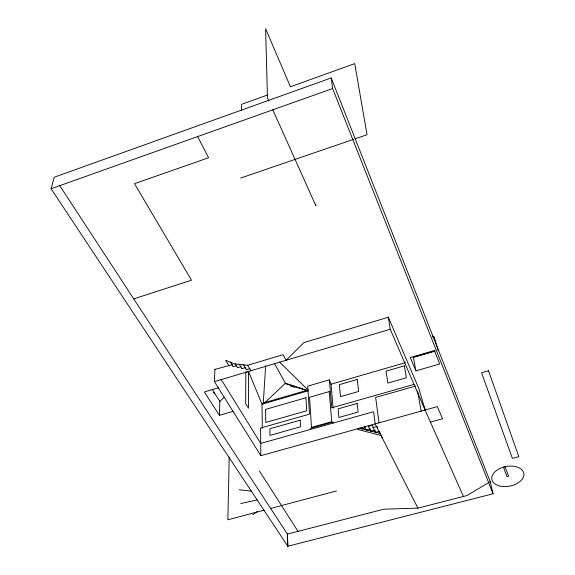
<?xml version="1.0" encoding="UTF-8"?>
<svg xmlns="http://www.w3.org/2000/svg" width="575" height="575" viewBox="0 0 575 575"><rect width="100%" height="100%" fill="white"/><g stroke="black" fill="none" stroke-linecap="round" stroke-linejoin="round"><path stroke-width="0.86" d="M245.683 372.384L248.565 371.529L248.486 408.243L245.662 403.607L245.82 371.989M250.032 368.668L246.388 369.56M245.568 367.662L241.953 368.589M241.133 366.67L237.576 367.633M241.536 110.544L241.622 104.319L267.698 94.94M236.749 365.671L233.227 366.678M229.188 457.139L227.858 519.786L264.213 510.14M232.997 411.384L219.391 415.33L219.844 401.4L212.204 389.354M430.445 422.1L442.577 418.765L437.374 406.618L260.849 455.688L214.417 381.635L214.906 369.215M265.643 365.549L263.3 402.982L263.731 403.715M51.089 188.744L54.244 177.222L331.229 77.934L490.223 481.685L493.055 493.767L287.816 546.25L51.089 188.744L332.616 88.536L331.229 77.934M219.844 401.4L224.3 397.138M265.01 402.507L285.459 383.23L307.632 390.475M252.907 514.632L257.262 511.556M490.223 481.685L466.857 495.578L417.888 508.149L383.884 509.17L287.399 534.11L59.642 185.481M240.623 178.07L353.481 139.366M355.178 138.783L367.03 134.722L354.739 63.624L290.418 86.767L265.607 28.75L267.461 97.944L268.935 101.222M133.716 298.878L191.504 280.205L134.5 183.677L208.588 157.737L197.455 136.261M214.899 369.387L232.422 364.679M228.915 365.736L225.644 360.317L234.298 363.903L247.645 365.283L283.022 354.689L286.07 360.281L303.909 342.614L388.319 317.22L418.873 388.571L425.098 410.033L463.414 496.462M214.417 381.635L390.253 329.231L388.262 316.868M218.435 387.794L204.355 391.963L219.391 415.33M432.997 337.834L434.226 337.467L432.695 336.483M333.126 408.2L331.027 384.193L329.346 379.831L307.74 386.113L309.479 414.144L260.561 428.044L260.849 455.688M413.403 357.132L435.174 350.815M413.188 357.456L434.75 351.196M308.581 390.698L262.02 404.182L262.322 428.31M331.027 384.193L405.418 362.652M415.897 370.846L439.71 364.011L434.362 350.563L410.262 357.564L415.897 370.846L413.389 357.075M414.065 384.409L331.753 407.812L329.346 379.831M415.783 386.041L375.64 397.433L379.033 422.833M360.985 427.333L361.79 428.921L365.175 427.98M374.275 430.258L370.796 431.214L368.417 426.427L372.708 425.234L373.003 427.57L377.315 426.377M364.284 426.082L366.275 430.064L369.696 429.115M373.003 427.57L375.367 432.371L378.875 431.401M270.272 508.53L336.526 490.957M240.767 503.535L257.111 499.941M239.207 489.728L251.455 491.158M358.814 428.145L379.946 433.298L380.88 435.21M381.052 435.491L358.283 429.575L357.65 428.382L358.297 429.676M285.085 383.547L306.353 390.504M290.605 385.962L294.853 387.356M432.573 335.908L434.111 336.9L438.33 350.779M279.393 361.963L308.078 390.001L263.3 402.982L262.02 404.182L248.565 371.529M259.476 471.047L298.173 531.609M213.548 392.315L214.504 393.825M221.037 379.306L260.719 443.411L373.606 411.714L375.18 423.904L417.888 508.149M230.374 361.977L233.227 366.728M235.139 363.652L237.576 367.734M239.121 363.968L241.946 368.747M243.16 364.284L246.388 369.761M247.645 365.283L250.851 370.774M274.368 363.342L285.459 383.23M382.317 437.978L379.946 433.298L379.665 431.185M272.615 109.415L315.833 205.67L315.675 203.895M390.253 329.231L425.098 410.033L424.451 406.503M332.616 88.536L493.055 493.767M503.484 467.166L507.028 476.661L508.602 476.251L505.073 466.749M417.572 391.036L421.18 411.125M377.416 427.16L377.624 428.727M375.065 430.035L375.367 432.371M370.508 428.893L370.796 431.214M333.062 423.099L332.968 421.993L310.471 428.317L310.543 429.424M504.268 466.929L502.227 467.547A16.28 9.976 -10.9 0 0 496.512 484.862A16.28 9.976 -10.9 0 0 522.984 477.954A16.28 9.976 -10.9 0 0 506.367 466.469L504.268 466.929M357.24 379.471L339.343 384.646L340.501 396.649L358.635 391.46L357.24 379.471M404.333 365.865L386.062 371.141L387.838 383.101L406.36 377.797L404.333 365.865M305.936 397.771L265.564 409.407L265.772 422.452L306.712 410.773L305.936 397.771M329.209 391.604L309.566 397.268L311.463 427.397L331.761 421.698L329.209 391.604M357.147 403.463L338.114 408.861L338.905 417.457L358.117 412.045L357.147 403.463M300.179 420.188L269.876 428.777L269.97 435.39L300.517 426.779L300.179 420.188M488.52 370.774L481.555 372.744L512.404 458.376L518.83 456.694L488.52 370.774M287.816 546.25L287.399 534.11L287.816 546.25"/></g></svg>
